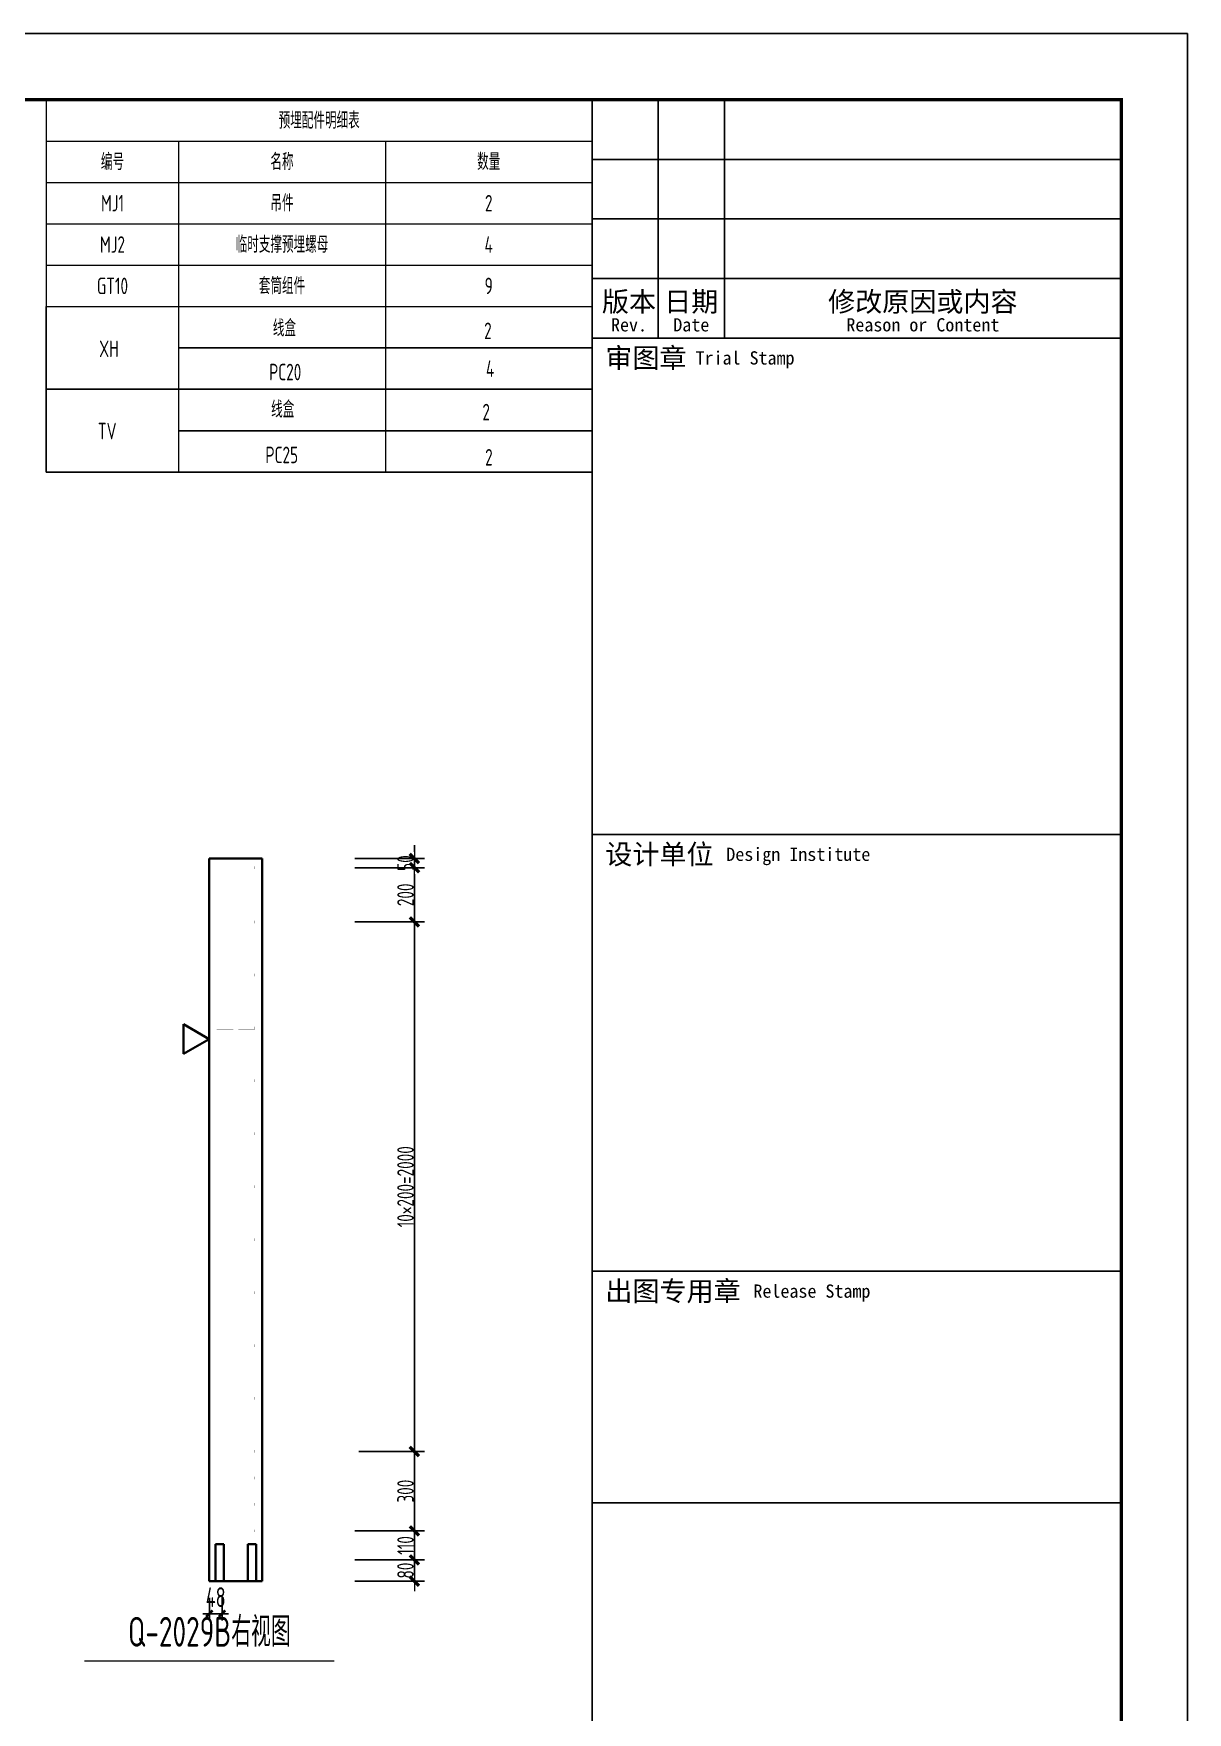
# Model space of a CAD drawing. Extents: x -85320 to 1679916, y -1321939 to 627.
# Drawn here: x 1243697 to 1261140, y -851237 to -825871 of the extents above; entities that cross this region are included whole.
import ezdxf
from ezdxf.enums import TextEntityAlignment as Align

# ---------------------------------------------------------------- set-up
doc = ezdxf.new("R2010")
doc.units = 0
doc.header["$LTSCALE"] = 1000
for name, color, linetype in [('BORDER', 7, 'Continuous'), ('手孔标注', 3, 'Continuous'), ('打印线框', 7, 'Continuous'), ('拉模', 7, 'Continuous'), ('砼墙', 3, 'Continuous')]:
    doc.layers.add(name, color=color, linetype=linetype)
for name, color, linetype, lineweight in [('参数表文字', 7, 'Continuous', 18), ('预制墙图名', 7, 'Continuous', 18), ('预制墙墙身水平筋', 130, 'Continuous', 18), ('预制墙墙身纵向受力筋', 1, 'Continuous', 18), ('预制墙详图标注', 3, 'Continuous', 18), ('预制墙详图轮廓', 3, 'Continuous', 35)]:
    doc.layers.add(name, color=color, linetype=linetype, lineweight=lineweight)
doc.styles.add('TSSD_Dimension', font='tssdeng.shx', dxfattribs={"width": 0.7, "bigfont": 'hztxt.shx'})
doc.styles.add('TSSD_Rein', font='Tssdeng.shx', dxfattribs={"width": 0.7, "bigfont": 'hztxt.shx'})
doc.styles.add('样式 1', font='yjkeng.shx', dxfattribs={"width": 0.7, "bigfont": 'yjkchn.shx'})
doc.styles.add('样式 2', font='yjkeng.shx', dxfattribs={"width": 0.7, "bigfont": 'yjkchn.shx'})
doc.styles.add('设计院一', font='', dxfattribs={"width": 0.8})
doc.styles.get('设计院一').set_extended_font_data('SimSun')
doc.dimstyles.new('标注', dxfattribs={"dimtxt": 300, "dimasz": 100, "dimexe": 100, "dimexo": 250, "dimgap": 100, "dimtad": 1, "dimdec": 0, "dimlfac": 0.25, "dimzin": 0, "dimdsep": 46, "dimtxsty": 'TSSD_Dimension', "dimblk": 'ARCHTICK', "dimcen": 0, "dimdle": 100, "dimclrt": 7, "dimadec": 0, "dimazin": 0, "dimtfac": 1, "dimtdec": 0, "dimtix": 1, "dimtmove": 2, "dimatfit": 3, "dimfxl": 1, "dimtolj": 1, "dimtzin": 0, "dimarcsym": 0})
doc.dimstyles.new('盈建科结构', dxfattribs={"dimscale": 100, "dimtxt": 2.5, "dimasz": 1, "dimexe": 1.5, "dimexo": 0.625, "dimgap": 0.1, "dimtad": 1, "dimdec": 0, "dimrnd": 1, "dimzin": 0, "dimdsep": 46, "dimtxsty": '样式 1', "dimblk": '_yjkbk', "dimblk1": 'ARCHTICK', "dimblk2": 'ARCHTICK', "dimcen": 0.09, "dimadec": 0, "dimazin": 0, "dimtfac": 1, "dimtdec": 4, "dimtix": 1, "dimtmove": 2, "dimatfit": 3, "dimfxl": 1, "dimtolj": 1, "dimtzin": 0, "dimarcsym": 0})

# ---------------------------------------------------------------- blocks, each defined once
blk = doc.blocks.new('_yjkbk')
blk.add_line((-1, 0), (1.5, 0))
blk.add_lwpolyline([(-0.7, -0.7, 0.5, 0.5, 0), (0.7, 0.7, 0.5, 0.5, 0)], format="xyseb")
blk = doc.blocks.new('*D615')
at = {"layer": 'Defpoints', "color": 0, "transparency": 16777216}
for p in [(1248554, -848934), (1249454, -848934), (1248554, -849254)]:
    blk.add_point(p, dxfattribs=at)
at = {"layer": '预制墙详图标注', "color": 0, "lineweight": -2, "transparency": 16777216}
for p, q in [((1248554, -848934), (1249604, -848934)), ((1248554, -849254), (1249604, -849254)), ((1249454, -849154), (1249454, -849034))]:
    blk.add_line(p, q, dxfattribs=at)
at = {"layer": '预制墙详图标注', "color": 0, "lineweight": -2, "transparency": 16777216, "xscale": 100, "yscale": 100, "zscale": 100}
for p, rotation in [((1249454, -848934), 90), ((1249454, -849254), 270)]:
    blk.add_blockref('_yjkbk', p, dxfattribs=dict(at, rotation=rotation))
at = {"layer": '预制墙详图标注', "color": 0, "transparency": 16777216, "insert": (1249444, -849094), "char_height": 250, "attachment_point": 8, "rotation": 90, "style": '样式 1'}
blk.add_mtext('\\A1;80', dxfattribs=at)
blk = doc.blocks.new('_ArchTick')
at = {"color": 0, "linetype": 'ByBlock', "const_width": 0.4}
blk.add_lwpolyline([(-0.5, -0.5), (0.5, 0.5)], dxfattribs=at)
blk = doc.blocks.new('*D616')
at = {"layer": 'Defpoints', "color": 0, "transparency": 16777216}
for p in [(1248554, -848494), (1249454, -848494), (1248554, -848934)]:
    blk.add_point(p, dxfattribs=at)
at = {"layer": '预制墙详图标注', "color": 0, "lineweight": -2, "transparency": 16777216}
for p, q in [((1248554, -848494), (1249604, -848494)), ((1249454, -848834), (1249454, -848594)), ((1248554, -848934), (1249604, -848934))]:
    blk.add_line(p, q, dxfattribs=at)
at = {"layer": '预制墙详图标注', "color": 0, "lineweight": -2, "transparency": 16777216, "xscale": 100, "yscale": 100, "zscale": 100}
for p, rotation in [((1249454, -848494), 90), ((1249454, -848934), 270)]:
    blk.add_blockref('_yjkbk', p, dxfattribs=dict(at, rotation=rotation))
at = {"layer": '预制墙详图标注', "color": 0, "transparency": 16777216, "insert": (1249444, -848714), "char_height": 250, "attachment_point": 8, "rotation": 90, "style": '样式 1'}
blk.add_mtext('\\A1;110', dxfattribs=at)
blk = doc.blocks.new('*D617')
at = {"layer": 'Defpoints', "color": 0, "transparency": 16777216}
for p in [(1248554, -847294), (1249454, -847294), (1248554, -848494)]:
    blk.add_point(p, dxfattribs=at)
at = {"layer": '预制墙详图标注', "color": 0, "lineweight": -2, "transparency": 16777216}
for p, q in [((1248616, -847294), (1249604, -847294)), ((1249454, -848394), (1249454, -847394)), ((1248616, -848494), (1249604, -848494))]:
    blk.add_line(p, q, dxfattribs=at)
at = {"layer": '预制墙详图标注', "color": 0, "lineweight": -2, "transparency": 16777216, "xscale": 100, "yscale": 100, "zscale": 100}
for p, rotation in [((1249454, -847294), 90), ((1249454, -848494), 270)]:
    blk.add_blockref('_yjkbk', p, dxfattribs=dict(at, rotation=rotation))
at = {"layer": '预制墙详图标注', "color": 0, "transparency": 16777216, "insert": (1249444, -847894), "char_height": 250, "attachment_point": 8, "rotation": 90, "style": '样式 1'}
blk.add_mtext('\\A1;300', dxfattribs=at)
blk = doc.blocks.new('*D2072')
at = {"layer": 'Defpoints', "color": 0, "transparency": 16777216}
for p in [(1246354, -849254), (1246546, -849254), (1246546, -849746)]:
    blk.add_point(p, dxfattribs=at)
at = {"layer": '手孔标注', "color": 0, "lineweight": -2, "transparency": 16777216}
for p, q in [((1246354, -849504), (1246354, -849846)), ((1246546, -849504), (1246546, -849846)), ((1246354, -849746), (1246254, -849746)), ((1246354, -849746), (1246546, -849746)), ((1246546, -849746), (1246646, -849746))]:
    blk.add_line(p, q, dxfattribs=at)
at = {"layer": '手孔标注', "color": 0, "lineweight": -2, "transparency": 16777216, "xscale": 100, "yscale": 100, "zscale": 100}
blk.add_blockref('_ArchTick', (1246354, -849746), dxfattribs=at)
at = {"layer": '手孔标注', "color": 0, "lineweight": -2, "transparency": 16777216, "xscale": 100, "yscale": 100, "zscale": 100, "rotation": 180}
blk.add_blockref('_ArchTick', (1246546, -849746), dxfattribs=at)
at = {"layer": '手孔标注', "color": 7, "lineweight": 0, "transparency": 16777216, "insert": (1246450, -849496), "char_height": 300, "attachment_point": 5, "style": 'TSSD_Dimension'}
blk.add_mtext('\\A1;48', dxfattribs=at)
blk = doc.blocks.new('*D2441')
at = {"layer": 'Defpoints', "color": 0, "transparency": 16777216}
for p in [(1248554, -839294), (1249454, -839294), (1248554, -847294)]:
    blk.add_point(p, dxfattribs=at)
at = {"layer": '预制墙详图标注', "color": 0, "lineweight": -2, "transparency": 16777216}
for p, q in [((1248616, -839294), (1249604, -839294)), ((1249454, -847194), (1249454, -839394)), ((1248616, -847294), (1249604, -847294))]:
    blk.add_line(p, q, dxfattribs=at)
at = {"layer": '预制墙详图标注', "color": 0, "lineweight": -2, "transparency": 16777216, "xscale": 100, "yscale": 100, "zscale": 100}
for p, rotation in [((1249454, -839294), 90), ((1249454, -847294), 270)]:
    blk.add_blockref('_yjkbk', p, dxfattribs=dict(at, rotation=rotation))
at = {"layer": '预制墙详图标注', "color": 0, "transparency": 16777216, "insert": (1249444, -843294), "char_height": 250, "attachment_point": 8, "rotation": 90, "style": '样式 1'}
blk.add_mtext('\\A1;10×200=2000', dxfattribs=at)
blk = doc.blocks.new('*D2442')
at = {"layer": 'Defpoints', "color": 0, "transparency": 16777216}
for p in [(1248554, -838474), (1249454, -838474), (1248554, -839294)]:
    blk.add_point(p, dxfattribs=at)
at = {"layer": '预制墙详图标注', "color": 0, "lineweight": -2, "transparency": 16777216}
for p, q in [((1248554, -838474), (1249604, -838474)), ((1249454, -839194), (1249454, -838574)), ((1248554, -839294), (1249604, -839294))]:
    blk.add_line(p, q, dxfattribs=at)
at = {"layer": '预制墙详图标注', "color": 0, "lineweight": -2, "transparency": 16777216, "xscale": 100, "yscale": 100, "zscale": 100}
for p, rotation in [((1249454, -838474), 90), ((1249454, -839294), 270)]:
    blk.add_blockref('_yjkbk', p, dxfattribs=dict(at, rotation=rotation))
at = {"layer": '预制墙详图标注', "color": 0, "transparency": 16777216, "insert": (1249444, -838884), "char_height": 250, "attachment_point": 8, "rotation": 90, "style": '样式 1'}
blk.add_mtext('\\A1;200', dxfattribs=at)
blk = doc.blocks.new('*D2443')
at = {"layer": 'Defpoints', "color": 0, "transparency": 16777216}
for p in [(1248554, -838334), (1249454, -838334), (1248554, -838474)]:
    blk.add_point(p, dxfattribs=at)
at = {"layer": '预制墙详图标注', "color": 0, "lineweight": -2, "transparency": 16777216}
for p, q in [((1248554, -838334), (1249604, -838334)), ((1249454, -838234), (1249454, -838134)), ((1249454, -838474), (1249454, -838334)), ((1248554, -838474), (1249604, -838474)), ((1249454, -838574), (1249454, -838674))]:
    blk.add_line(p, q, dxfattribs=at)
at = {"layer": '预制墙详图标注', "color": 0, "lineweight": -2, "transparency": 16777216, "xscale": 100, "yscale": 100, "zscale": 100}
for p, rotation in [((1249454, -838334), 270), ((1249454, -838474), 90)]:
    blk.add_blockref('_yjkbk', p, dxfattribs=dict(at, rotation=rotation))
at = {"layer": '预制墙详图标注', "color": 0, "transparency": 16777216, "insert": (1249444, -838404), "char_height": 250, "attachment_point": 8, "rotation": 90, "style": '样式 1'}
blk.add_mtext('\\A1;50', dxfattribs=at)
blk = doc.blocks.new('图框1')
at = {"color": 7}
for p, q in [((1433679, -783089), (1425679, -783089)), ((1425679, -783089), (1425679, -823089)), ((1426679, -786689), (1426679, -783089)), ((1427679, -786689), (1427679, -783089)), ((1433679, -783089), (1433679, -823089)), ((1433679, -823089), (1433679, -783089)), ((1433679, -783089), (1433679, -823089)), ((1433679, -823089), (1433679, -783089)), ((1433679, -783989), (1425679, -783989)), ((1433679, -784889), (1425679, -784889)), ((1433679, -785789), (1425679, -785789)), ((1433679, -786689), (1425679, -786689)), ((1433679, -794189), (1425679, -794189)), ((1433679, -800789), (1425679, -800789)), ((1433679, -804289), (1425679, -804289))]:
    blk.add_line(p, q, dxfattribs=at)
at = {"layer": 'BORDER', "const_width": 50}
blk.add_lwpolyline([(1377779, -823089), (1377779, -783089), (1433679, -783089), (1433679, -823089)], close=True, dxfattribs=at)
at = {"color": 7, "style": '设计院一'}
for s, height, p in [('版本', 300, (1426237, -786289)), ('日期', 300, (1427179, -786289)), ('修改原因或内容', 300, (1430679, -786289)), ('Rev.', 200, (1426237, -786589)), ('Date', 200, (1427179, -786589)), ('Reason or Content', 200, (1430679, -786589))]:
    blk.add_text(s, height=height, dxfattribs=at).set_placement(p, align=Align.CENTER)
for s, height, p in [('审图章', 300, (1425879, -786989)), ('Trial Stamp', 200, (1427243, -786989)), ('设计单位', 300, (1425879, -794489)), ('Design Institute', 200, (1427708, -794489)), ('出图专用章', 300, (1425879, -801089)), ('Release Stamp', 200, (1428118, -801089))]:
    blk.add_text(s, height=height, dxfattribs=at).set_placement(p, align=Align.MIDDLE_LEFT)

msp = doc.modelspace()

# ---------------------------------------------------------------- linework, layer by layer
at = {"layer": '参数表文字', "lineweight": 18}
for p, q in [((1243889.778, -826870.962), (1252139.778, -826870.962)), ((1243889.778, -826870.962), (1243889.778, -827495.962)), ((1252139.778, -826870.962), (1252139.778, -827495.962)), ((1243889.778, -827495.962), (1252139.778, -827495.962)), ((1243889.778, -827495.962), (1245889.778, -827495.962)), ((1243889.778, -827495.962), (1243889.778, -828120.962)), ((1245889.778, -827495.962), (1245889.778, -828120.962)), ((1245889.778, -827495.962), (1249014.778, -827495.962)), ((1249014.778, -827495.962), (1249014.778, -828120.962)), ((1249014.778, -827495.962), (1252139.778, -827495.962)), ((1252139.778, -827495.962), (1252139.778, -828120.962)), ((1243889.778, -828120.962), (1245889.778, -828120.962)), ((1243889.778, -828120.962), (1245889.778, -828120.962)), ((1243889.778, -828120.962), (1243889.778, -828745.962)), ((1245889.778, -828120.962), (1249014.778, -828120.962)), ((1245889.778, -828120.962), (1245889.778, -828745.962)), ((1245889.778, -828120.962), (1249014.778, -828120.962)), ((1249014.778, -828120.962), (1252139.778, -828120.962)), ((1249014.778, -828120.962), (1249014.778, -828745.962)), ((1249014.778, -828120.962), (1252139.778, -828120.962)), ((1252139.778, -828120.962), (1252139.778, -828745.962)), ((1243889.778, -828745.962), (1245889.778, -828745.962)), ((1243889.778, -828745.962), (1245889.778, -828745.962)), ((1243889.778, -828745.962), (1243889.778, -829370.962)), ((1245889.778, -828745.962), (1249014.778, -828745.962)), ((1245889.778, -828745.962), (1245889.778, -829370.962)), ((1245889.778, -828745.962), (1249014.778, -828745.962)), ((1249014.778, -828745.962), (1252139.778, -828745.962)), ((1249014.778, -828745.962), (1249014.778, -829370.962)), ((1249014.778, -828745.962), (1252139.778, -828745.962)), ((1252139.778, -828745.962), (1252139.778, -829370.962)), ((1243889.778, -829370.962), (1245889.778, -829370.962)), ((1243889.778, -829370.962), (1245889.778, -829370.962)), ((1243889.778, -829370.962), (1243889.778, -829995.962)), ((1245889.778, -829370.962), (1249014.778, -829370.962)), ((1245889.778, -829370.962), (1245889.778, -829995.962)), ((1245889.778, -829370.962), (1249014.778, -829370.962)), ((1249014.778, -829370.962), (1252139.778, -829370.962)), ((1249014.778, -829370.962), (1249014.778, -829995.962)), ((1249014.778, -829370.962), (1252139.778, -829370.962)), ((1252139.778, -829370.962), (1252139.778, -829995.962)), ((1243889.778, -829995.962), (1245889.778, -829995.962)), ((1243889.778, -829995.962), (1245889.778, -829995.962)), ((1245889.778, -829995.962), (1249014.778, -829995.962)), ((1245889.778, -829995.962), (1249014.778, -829995.962)), ((1245889.778, -829995.962), (1245889.778, -830620.962)), ((1249014.778, -829995.962), (1252139.778, -829995.962)), ((1249014.778, -829995.962), (1252139.778, -829995.962)), ((1249014.778, -829995.962), (1249014.778, -830620.962)), ((1245889.778, -830620.962), (1245889.778, -831245.962)), ((1249014.778, -830620.962), (1249014.778, -831245.962)), ((1245889.778, -831245.962), (1245889.778, -831870.962)), ((1249014.778, -831245.962), (1249014.778, -831870.962)), ((1245889.778, -831870.962), (1245889.778, -832495.962)), ((1249014.778, -831870.962), (1249014.778, -832495.962))]:
    msp.add_line(p, q, dxfattribs=at)
at = {"layer": '手孔标注', "color": 0}
for p, q in [((1243889.778, -829995.962), (1243889.778, -830620.962)), ((1252139.778, -830620.962), (1252139.778, -829995.962)), ((1243889.778, -830620.962), (1243889.778, -831245.962)), ((1252139.778, -830620.962), (1245889.778, -830620.962)), ((1252139.778, -831245.962), (1252139.778, -830620.962)), ((1243889.778, -831245.962), (1252139.778, -831245.962)), ((1252139.778, -831245.962), (1243889.778, -831245.962)), ((1243889.778, -831245.962), (1243889.778, -831870.962)), ((1252139.778, -831870.962), (1252139.778, -831245.962)), ((1243889.778, -831870.962), (1243889.778, -832495.962)), ((1252139.778, -831870.962), (1245889.778, -831870.962)), ((1252139.778, -832495.962), (1252139.778, -831870.962)), ((1243889.778, -832495.962), (1252139.778, -832495.962)), ((1252139.778, -832495.962), (1243889.778, -832495.962)), ((1252139.778, -833120.962), (1252139.778, -832495.962)), ((1252139.778, -833745.962), (1252139.778, -833120.962))]:
    msp.add_line(p, q, dxfattribs=at)
at = {"layer": '打印线框', "color": 1}
msp.add_lwpolyline([(1201739.778, -867870.962), (1201739.778, -825870.962), (1261139.778, -825870.962), (1261139.778, -867870.962)], close=True, dxfattribs=at)
at = {"layer": '砼墙', "lineweight": 35}
for p, q in [((1246445.678, -849253.638), (1246445.678, -848693.638)), ((1246445.678, -848693.638), (1246573.678, -848693.638)), ((1246445.678, -849253.638), (1246445.678, -848693.638)), ((1246445.678, -848693.638), (1246573.678, -848693.638)), ((1246445.678, -849253.638), (1246445.678, -848693.638)), ((1246445.678, -848693.638), (1246573.678, -848693.638)), ((1246445.678, -849253.638), (1246445.678, -848693.638)), ((1246445.678, -848693.638), (1246573.678, -848693.638)), ((1246573.678, -849253.638), (1246573.678, -848693.638)), ((1246573.678, -849253.638), (1246573.678, -848693.638)), ((1246573.678, -849253.638), (1246573.678, -848693.638)), ((1246573.678, -849253.638), (1246573.678, -848693.638)), ((1246933.678, -849253.638), (1246933.678, -848693.638)), ((1246933.678, -848693.638), (1247061.678, -848693.638)), ((1246933.678, -849253.638), (1246933.678, -848693.638)), ((1246933.678, -848693.638), (1247061.678, -848693.638)), ((1246933.678, -849253.638), (1246933.678, -848693.638)), ((1246933.678, -848693.638), (1247061.678, -848693.638)), ((1246933.678, -849253.638), (1246933.678, -848693.638)), ((1246933.678, -848693.638), (1247061.678, -848693.638)), ((1246933.678, -849253.638), (1246933.678, -848693.638)), ((1246933.678, -848693.638), (1247061.678, -848693.638)), ((1247061.678, -849253.638), (1247061.678, -848693.638)), ((1247061.678, -849253.638), (1247061.678, -848693.638)), ((1247061.678, -849253.638), (1247061.678, -848693.638)), ((1247061.678, -849253.638), (1247061.678, -848693.638)), ((1247061.678, -849253.638), (1247061.678, -848693.638))]:
    msp.add_line(p, q, dxfattribs=at)
at = {"layer": '预制墙图名', "lineweight": 18}
msp.add_line((1244465.599, -850458.817), (1248241.756, -850458.817), dxfattribs=at)
at = {"layer": '预制墙墙身水平筋', "lineweight": 18, "const_width": 0.18}
for points in [[(1246715.394, -838493.638), (1246465.678, -838493.638), (1246465.678, -838453.638), (1246715.394, -838453.638), (1246715.394, -838493.638), (1246465.678, -838493.638), (1246465.678, -838453.638), (1246715.394, -838453.638)], [(1246791.961, -838453.638), (1247041.678, -838453.638), (1247041.678, -838493.638), (1246791.961, -838493.638), (1246791.961, -838453.638), (1247041.678, -838453.638), (1247041.678, -838493.638), (1246791.961, -838493.638)], [(1246715.394, -839313.638), (1246465.678, -839313.638), (1246465.678, -839273.638), (1246715.394, -839273.638), (1246715.394, -839313.638), (1246465.678, -839313.638), (1246465.678, -839273.638), (1246715.394, -839273.638)], [(1246791.961, -839273.638), (1247041.678, -839273.638), (1247041.678, -839313.638), (1246791.961, -839313.638), (1246791.961, -839273.638), (1247041.678, -839273.638), (1247041.678, -839313.638), (1246791.961, -839313.638)], [(1246715.394, -840113.638), (1246465.678, -840113.638), (1246465.678, -840073.638), (1246715.394, -840073.638), (1246715.394, -840113.638), (1246465.678, -840113.638), (1246465.678, -840073.638), (1246715.394, -840073.638)], [(1246791.961, -840073.638), (1247041.678, -840073.638), (1247041.678, -840113.638), (1246791.961, -840113.638), (1246791.961, -840073.638), (1247041.678, -840073.638), (1247041.678, -840113.638), (1246791.961, -840113.638)], [(1246715.394, -840913.638), (1246465.678, -840913.638), (1246465.678, -840873.638), (1246715.394, -840873.638), (1246715.394, -840913.638), (1246465.678, -840913.638), (1246465.678, -840873.638), (1246715.394, -840873.638)], [(1246791.961, -840873.638), (1247041.678, -840873.638), (1247041.678, -840913.638), (1246791.961, -840913.638), (1246791.961, -840873.638), (1247041.678, -840873.638), (1247041.678, -840913.638), (1246791.961, -840913.638)], [(1246715.394, -841713.638), (1246465.678, -841713.638), (1246465.678, -841673.638), (1246715.394, -841673.638), (1246715.394, -841713.638), (1246465.678, -841713.638), (1246465.678, -841673.638), (1246715.394, -841673.638)], [(1246791.961, -841673.638), (1247041.678, -841673.638), (1247041.678, -841713.638), (1246791.961, -841713.638), (1246791.961, -841673.638), (1247041.678, -841673.638), (1247041.678, -841713.638), (1246791.961, -841713.638)], [(1246715.394, -842513.638), (1246465.678, -842513.638), (1246465.678, -842473.638), (1246715.394, -842473.638), (1246715.394, -842513.638), (1246465.678, -842513.638), (1246465.678, -842473.638), (1246715.394, -842473.638)], [(1246791.961, -842473.638), (1247041.678, -842473.638), (1247041.678, -842513.638), (1246791.961, -842513.638), (1246791.961, -842473.638), (1247041.678, -842473.638), (1247041.678, -842513.638), (1246791.961, -842513.638)], [(1246715.394, -843313.638), (1246465.678, -843313.638), (1246465.678, -843273.638), (1246715.394, -843273.638), (1246715.394, -843313.638), (1246465.678, -843313.638), (1246465.678, -843273.638), (1246715.394, -843273.638)], [(1246791.961, -843273.638), (1247041.678, -843273.638), (1247041.678, -843313.638), (1246791.961, -843313.638), (1246791.961, -843273.638), (1247041.678, -843273.638), (1247041.678, -843313.638), (1246791.961, -843313.638)], [(1246715.394, -844113.638), (1246465.678, -844113.638), (1246465.678, -844073.638), (1246715.394, -844073.638), (1246715.394, -844113.638), (1246465.678, -844113.638), (1246465.678, -844073.638), (1246715.394, -844073.638)], [(1246791.961, -844073.638), (1247041.678, -844073.638), (1247041.678, -844113.638), (1246791.961, -844113.638), (1246791.961, -844073.638), (1247041.678, -844073.638), (1247041.678, -844113.638), (1246791.961, -844113.638)], [(1246715.394, -844913.638), (1246465.678, -844913.638), (1246465.678, -844873.638), (1246715.394, -844873.638), (1246715.394, -844913.638), (1246465.678, -844913.638), (1246465.678, -844873.638), (1246715.394, -844873.638)], [(1246791.961, -844873.638), (1247041.678, -844873.638), (1247041.678, -844913.638), (1246791.961, -844913.638), (1246791.961, -844873.638), (1247041.678, -844873.638), (1247041.678, -844913.638), (1246791.961, -844913.638)], [(1246715.394, -845713.638), (1246465.678, -845713.638), (1246465.678, -845673.638), (1246715.394, -845673.638), (1246715.394, -845713.638), (1246465.678, -845713.638), (1246465.678, -845673.638), (1246715.394, -845673.638)], [(1246791.961, -845673.638), (1247041.678, -845673.638), (1247041.678, -845713.638), (1246791.961, -845713.638), (1246791.961, -845673.638), (1247041.678, -845673.638), (1247041.678, -845713.638), (1246791.961, -845713.638)], [(1246715.394, -846513.638), (1246465.678, -846513.638), (1246465.678, -846473.638), (1246715.394, -846473.638), (1246715.394, -846513.638), (1246465.678, -846513.638), (1246465.678, -846473.638), (1246715.394, -846473.638)], [(1246791.961, -846473.638), (1247041.678, -846473.638), (1247041.678, -846513.638), (1246791.961, -846513.638), (1246791.961, -846473.638), (1247041.678, -846473.638), (1247041.678, -846513.638), (1246791.961, -846513.638)], [(1246715.394, -847313.638), (1246465.678, -847313.638), (1246465.678, -847273.638), (1246715.394, -847273.638), (1246715.394, -847313.638), (1246465.678, -847313.638), (1246465.678, -847273.638), (1246715.394, -847273.638)], [(1246791.961, -847273.638), (1247041.678, -847273.638), (1247041.678, -847313.638), (1246791.961, -847313.638), (1246791.961, -847273.638), (1247041.678, -847273.638), (1247041.678, -847313.638), (1246791.961, -847313.638)], [(1246715.394, -847713.638), (1246465.678, -847713.638), (1246465.678, -847673.638), (1246715.394, -847673.638), (1246715.394, -847713.638), (1246465.678, -847713.638), (1246465.678, -847673.638), (1246715.394, -847673.638)], [(1246791.961, -847673.638), (1247041.678, -847673.638), (1247041.678, -847713.638), (1246791.961, -847713.638), (1246791.961, -847673.638), (1247041.678, -847673.638), (1247041.678, -847713.638), (1246791.961, -847713.638)], [(1246715.394, -848113.638), (1246465.678, -848113.638), (1246465.678, -848073.638), (1246715.394, -848073.638), (1246715.394, -848113.638), (1246465.678, -848113.638), (1246465.678, -848073.638), (1246715.394, -848073.638)], [(1246791.961, -848073.638), (1247041.678, -848073.638), (1247041.678, -848113.638), (1246791.961, -848113.638), (1246791.961, -848073.638), (1247041.678, -848073.638), (1247041.678, -848113.638), (1246791.961, -848113.638)], [(1246715.394, -848513.638), (1246465.678, -848513.638), (1246465.678, -848473.638), (1246715.394, -848473.638), (1246715.394, -848513.638), (1246465.678, -848513.638), (1246465.678, -848473.638), (1246715.394, -848473.638)], [(1246791.961, -848473.638), (1247041.678, -848473.638), (1247041.678, -848513.638), (1246791.961, -848513.638), (1246791.961, -848473.638), (1247041.678, -848473.638), (1247041.678, -848513.638), (1246791.961, -848513.638)], [(1246679.394, -848953.638), (1246429.678, -848953.638), (1246429.678, -848913.638), (1246679.394, -848913.638), (1246679.394, -848953.638), (1246429.678, -848953.638), (1246429.678, -848913.638), (1246679.394, -848913.638)], [(1246827.961, -848913.638), (1247077.678, -848913.638), (1247077.678, -848953.638), (1246827.961, -848953.638), (1246827.961, -848913.638), (1247077.678, -848913.638), (1247077.678, -848953.638), (1246827.961, -848953.638)]]:
    msp.add_lwpolyline(points, close=True, dxfattribs=at)
at = {"layer": '预制墙墙身纵向受力筋', "lineweight": 18, "const_width": 0.18}
for points in [[(1246477.678, -848769.638), (1246477.678, -837269.638), (1246541.678, -837269.638), (1246541.678, -848769.638)], [(1246965.678, -848769.638), (1246965.678, -837269.638), (1247029.678, -837269.638), (1247029.678, -848769.638)]]:
    msp.add_lwpolyline(points, close=True, dxfattribs=at)
at = {"layer": '预制墙详图标注', "lineweight": 35}
for p, q in [((1246353.678, -841063.638), (1245963.966, -840838.638)), ((1245963.966, -840838.638), (1245963.966, -841288.638)), ((1246353.678, -841063.638), (1245963.966, -841288.638))]:
    msp.add_line(p, q, dxfattribs=at)
at = {"layer": '预制墙详图轮廓', "lineweight": 35}
for p, q in [((1246353.678, -838333.638), (1247153.678, -838333.638)), ((1246353.678, -849253.638), (1246353.678, -838333.638)), ((1247153.678, -849253.638), (1247153.678, -838333.638)), ((1246353.678, -849253.638), (1247153.678, -849253.638))]:
    msp.add_line(p, q, dxfattribs=at)

# ---------------------------------------------------------------- block references
at = {"layer": '拉模', "color": 3}
msp.add_blockref('图框1', (-173539.171, -43782.267), dxfattribs=at)

# ---------------------------------------------------------------- texts
at = {"layer": '参数表文字', "linetype": 'Continuous', "style": 'TSSD_Rein', "width": 0.7}
for s, p in [('预埋配件明细表', (1248014.778, -827183.462)), ('编号', (1244889.778, -827808.462)), ('名称', (1247452.278, -827808.462)), ('数量', (1250577.278, -827808.462)), ('MJ1', (1244889.778, -828433.462)), ('吊件', (1247452.278, -828433.462)), ('2', (1250577.278, -828433.462)), ('MJ2', (1244889.778, -829058.462)), ('临时支撑预埋螺母', (1247452.278, -829058.462)), ('4', (1250577.278, -829058.462)), ('GT10', (1244889.778, -829683.462)), ('套筒组件', (1247452.278, -829683.462)), ('9', (1250577.278, -829683.462)), ('线盒', (1247488.85, -830321.036)), ('2', (1250564.911, -830361.952)), ('XH', (1244836.61, -830633.698)), ('PC20', (1247501.202, -830985.435)), ('4', (1250598.312, -830934.881)), ('线盒', (1247462.691, -831548.937)), ('2', (1250538.752, -831589.853)), ('TV', (1244810.451, -831876.582)), (' PC25', (1247395.932, -832237.176)), ('2', (1250580.075, -832273.474))]:
    msp.add_text(s, height=250, dxfattribs=at).set_placement(p, align=Align.MIDDLE_CENTER)
at = {"layer": '预制墙图名', "linetype": 'Continuous', "style": '样式 2', "width": 0.7}
msp.add_text('Q-2029B右视图', height=450, dxfattribs=at).set_placement((1246353.678, -850378.638), align=Align.BOTTOM_CENTER)

# ---------------------------------------------------------------- dimensions: what is measured, and where the dimension line sits
at = {"layer": '手孔标注', "color": 3, "lineweight": 0}
dim = msp.add_linear_dim(base=(1246545.678, -849746.053), p1=(1246353.678, -849253.638), p2=(1246545.678, -849253.638), dimstyle='标注', dxfattribs=at)
dim.commit()
dim.dimension.update_dxf_attribs({"geometry": '*D2072', "text_midpoint": (1246449.678, -849496.053)})
at = {"layer": '预制墙详图标注'}
for p1, p2, text, override, picture, middle in [((1248553.678, -838473.638), (1248553.678, -838333.638), '50', {"dimscale": 100, "dimtxt": 2.5, "dimasz": 1, "dimexe": 1.5, "dimexo": 0, "dimgap": 0.1, "dimtad": 1, "dimlfac": 0.25, "dimrnd": 5, "dimdle": 0, "dimfxlon": 0}, '*D2443', (1249318.678, -838403.638)), ((1248553.678, -839293.638), (1248553.678, -838473.638), '200', {"dimscale": 100, "dimtxt": 2.5, "dimasz": 1, "dimexe": 1.5, "dimexo": 0, "dimgap": 0.1, "dimtad": 1, "dimlfac": 0.25, "dimrnd": 5, "dimdle": 0, "dimfxlon": 0}, '*D2442', (1249318.678, -838883.638)), ((1248553.678, -847293.638), (1248553.678, -839293.638), '10×200=2000', {"dimscale": 100, "dimtxt": 2.5, "dimasz": 1, "dimexe": 1.5, "dimexo": 0.625, "dimgap": 0.1, "dimtad": 1, "dimlfac": 0.25, "dimrnd": 5, "dimdle": 0, "dimtix": 1, "dimfxlon": 0}, '*D2441', (1249318.678, -843293.638)), ((1248553.678, -848493.638), (1248553.678, -847293.638), '300', {"dimscale": 100, "dimtxt": 2.5, "dimasz": 1, "dimexe": 1.5, "dimexo": 0.625, "dimgap": 0.1, "dimtad": 1, "dimlfac": 0.25, "dimrnd": 5, "dimdle": 0, "dimtix": 1, "dimfxlon": 0}, '*D617', (1249318.678, -847893.638))]:
    dim = msp.add_aligned_dim(p1=p1, p2=p2, distance=-900, text=text, dimstyle='盈建科结构', override=override, dxfattribs=at)
    dim.commit()
    dim.dimension.update_dxf_attribs({"geometry": picture, "text_midpoint": middle})
for p1, p2, picture, middle in [((1248553.678, -848933.638), (1248553.678, -848493.638), '*D616', (1249318.678, -848713.638)), ((1248553.678, -849253.638), (1248553.678, -848933.638), '*D615', (1249318.678, -849093.638))]:
    dim = msp.add_aligned_dim(p1=p1, p2=p2, distance=-900, dimstyle='盈建科结构', override={"dimscale": 100, "dimtxt": 2.5, "dimasz": 1, "dimexe": 1.5, "dimexo": 0, "dimgap": 0.1, "dimtad": 1, "dimlfac": 0.25, "dimrnd": 5, "dimdle": 0, "dimfxlon": 0}, dxfattribs=at)
    dim.commit()
    dim.dimension.update_dxf_attribs({"geometry": picture, "text_midpoint": middle})

doc.saveas('drawing.dxf')
